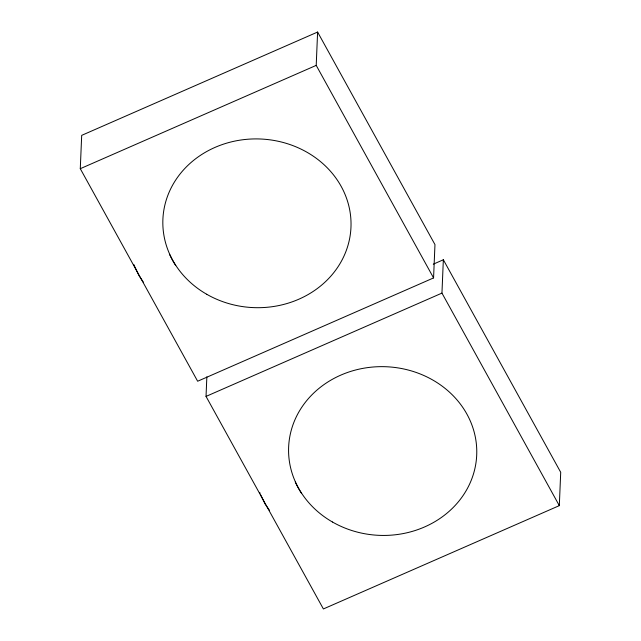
<?xml version="1.0" encoding="UTF-8"?>
<svg xmlns="http://www.w3.org/2000/svg" width="641" height="641" viewBox="0 0 641 641"><rect width="100%" height="100%" fill="white"/><g stroke="black" fill="none" stroke-linecap="round" stroke-linejoin="round"><path stroke-width="0.96" d="M80.285 168.695L81.687 135.363L317.607 32.05L434.967 244.59L433.572 277.922L197.652 381.235L80.285 168.695L316.213 65.382L317.607 32.05M433.292 264.172L443.348 259.765L560.715 472.305L559.313 505.637L323.393 608.95L206.033 396.41L206.851 376.804M559.313 505.637L441.953 293.105L443.348 259.765M206.033 396.41L441.953 293.105M269.404 510.212L265.102 503.986L260.759 495.028M143.304 282.096L138.937 275.51L134.666 266.456M316.213 65.382L433.572 277.922M259.749 492.48L260.078 493.33M134.009 264.757L134.338 265.606M301.462 493.233A18.188 3.029 65.2 0 1 295.293 482.056M175.722 265.518A18.188 3.029 65.2 0 1 169.544 254.341M332.471 522.014A94.123 84.38 2.4 0 0 476.704 455.118A94.123 84.38 2.4 0 0 338.841 376.003A94.123 84.38 2.4 0 0 332.471 522.014M206.731 294.275A94.123 84.38 2.4 0 0 350.964 227.379A94.123 84.38 2.4 0 0 213.1 148.263A94.123 84.38 2.4 0 0 206.731 294.275"/></g></svg>
